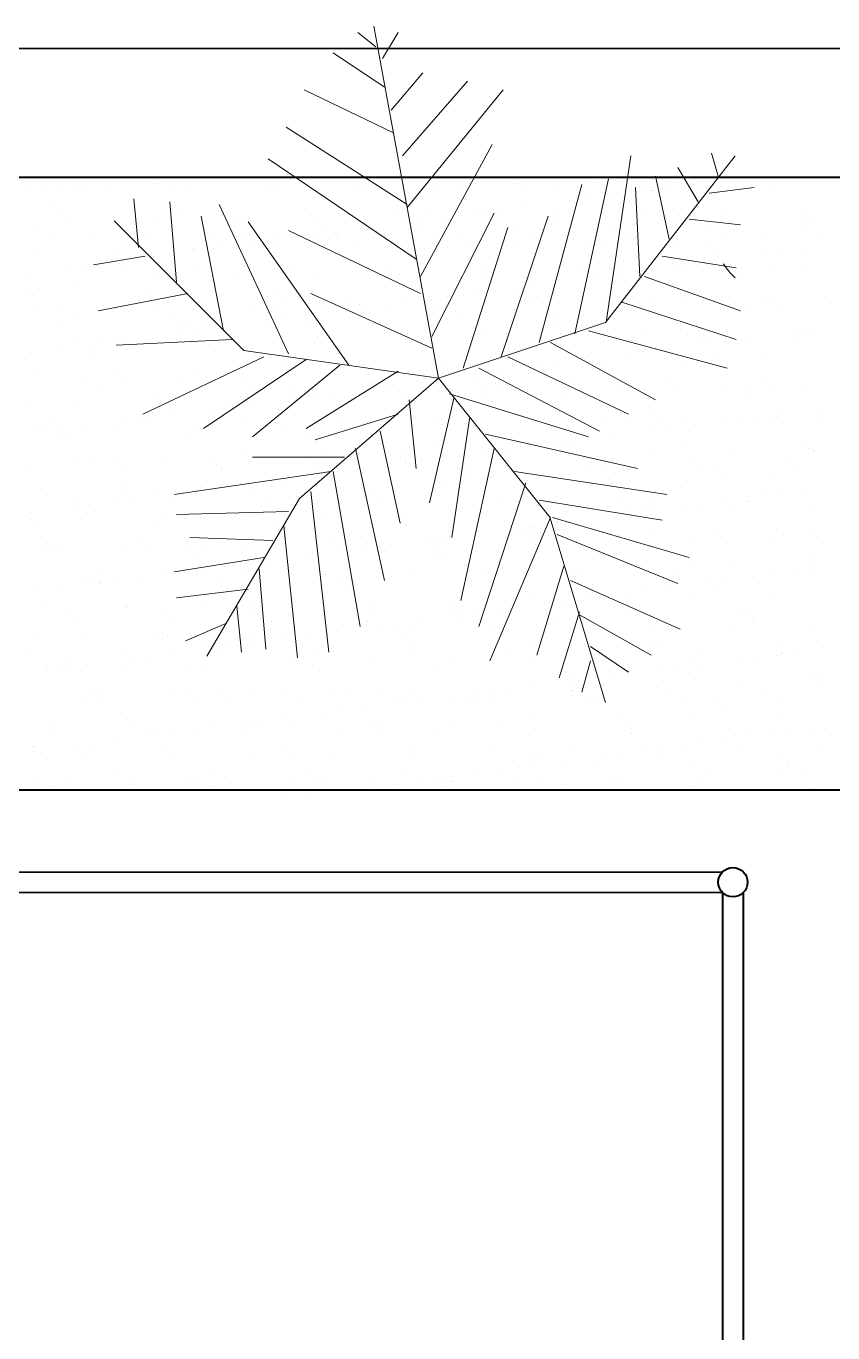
# Model space of a CAD drawing. Header units: inches. Extents: x 4350 to 28384, y -6772 to 993.
# Drawn here: x 25376.2 to 25454.5, y -3277.1 to -3150.2 of the extents above; entities that cross this region are included whole.
import ezdxf

# ---------------------------------------------------------------- set-up
doc = ezdxf.new("R2010")
doc.units = ezdxf.units.IN
doc.header["$MEASUREMENT"] = 0
doc.layers.add('ARREDAMENTO', color=2, linetype='Continuous', lineweight=18)
doc.layers.add('MURATURA_section_wall', color=7, linetype='Continuous', lineweight=40)

msp = doc.modelspace()

# ---------------------------------------------------------------- linework, layer by layer
at = {"layer": 'ARREDAMENTO'}
for p, q in [((25416.21, -3184.4), (25409.91, -3150.2)), ((25416.21, -3184.4), (25409.91, -3150.2)), ((25410.1, -3152.22), (25408.36, -3150.82)), ((25410.75, -3153.33), (25412.28, -3150.82)), ((25410.97, -3156.12), (25405.97, -3152.78)), ((25411.62, -3158.35), (25414.67, -3154.73)), ((25411.84, -3160.58), (25403.15, -3156.4)), ((25412.71, -3162.81), (25419.01, -3155.56)), ((25412.71, -3162.81), (25419.01, -3155.56)), ((25413.15, -3167.82), (25422.49, -3156.4)), ((25413.15, -3167.82), (25422.49, -3156.4)), ((25413.15, -3167.54), (25401.41, -3160.02)), ((25413.15, -3167.54), (25401.41, -3160.02)), ((25414.45, -3174.51), (25421.41, -3161.69)), ((25414.45, -3174.51), (25421.41, -3161.69)), ((25414.02, -3172.84), (25399.67, -3163.09)), ((25414.02, -3172.84), (25399.67, -3163.09)), ((25432.41, -3179), (25445.01, -3162.8)), ((25432.41, -3179), (25445.01, -3162.8)), ((25432.49, -3178.97), (25434.88, -3162.81)), ((25432.49, -3178.97), (25434.88, -3162.81)), ((25442.71, -3162.53), (25443.36, -3164.76)), ((25442.71, -3162.53), (25443.36, -3164.76)), ((25439.45, -3163.92), (25441.4, -3167.27)), ((25439.45, -3163.92), (25441.4, -3167.27)), ((25388.63, -3165.48), (25388.63, -3165.48)), ((25423.91, -3165.47), (25423.91, -3165.47)), ((25424.45, -3165.6), (25424.45, -3165.6)), ((25425.97, -3180.92), (25430.1, -3165.59)), ((25425.97, -3180.92), (25430.1, -3165.59)), ((25429.45, -3180.08), (25432.71, -3165.04)), ((25429.45, -3180.08), (25432.71, -3165.04)), ((25437.27, -3164.76), (25438.58, -3170.89)), ((25437.27, -3164.76), (25438.58, -3170.89)), ((25440.96, -3165.63), (25440.96, -3165.63)), ((25376.65, -3166.18), (25376.65, -3166.18)), ((25377.67, -3166.2), (25377.67, -3166.2)), ((25379.23, -3165.99), (25379.23, -3165.99)), ((25380.64, -3165.93), (25380.64, -3165.93)), ((25381.67, -3165.67), (25381.67, -3165.67)), ((25384.5, -3166.08), (25384.5, -3166.08)), ((25389.98, -3165.91), (25389.98, -3165.91)), ((25392.17, -3166.11), (25392.17, -3166.11)), ((25399.32, -3165.89), (25399.32, -3165.89)), ((25400.28, -3165.82), (25400.28, -3165.82)), ((25408.13, -3165.72), (25408.13, -3165.72)), ((25408.66, -3165.88), (25408.66, -3165.88)), ((25412.82, -3165.85), (25412.82, -3165.85)), ((25415.8, -3165.76), (25415.8, -3165.76)), ((25418.01, -3165.86), (25418.01, -3165.86)), ((25427.35, -3165.84), (25427.35, -3165.84)), ((25432.89, -3166.7), (25432.89, -3166.7)), ((25435.32, -3165.87), (25435.75, -3174.51)), ((25435.32, -3165.87), (25435.75, -3174.51)), ((25436.45, -3165.71), (25436.45, -3165.71)), ((25436.69, -3165.83), (25436.69, -3165.83)), ((25436.96, -3166.16), (25436.96, -3166.16)), ((25437, -3166.21), (25437, -3166.21)), ((25438.52, -3165.96), (25438.52, -3165.96)), ((25442.49, -3166.43), (25446.84, -3165.87)), ((25442.49, -3166.43), (25446.84, -3165.87)), ((25446.03, -3165.81), (25446.03, -3165.81)), ((25448.63, -3165.97), (25448.63, -3165.97)), ((25379.06, -3167.6), (25379.06, -3167.6)), ((25379.61, -3168.11), (25379.61, -3168.11)), ((25387.06, -3171.72), (25386.63, -3166.99)), ((25387.06, -3171.72), (25386.63, -3166.99)), ((25390.11, -3167.27), (25390.76, -3175.07)), ((25390.11, -3167.27), (25390.76, -3175.07)), ((25391.24, -3167.87), (25391.24, -3167.87)), ((25394.89, -3167.54), (25401.63, -3182.03)), ((25394.89, -3167.54), (25401.63, -3182.03)), ((25403.25, -3167.97), (25403.25, -3167.97)), ((25422.37, -3168.08), (25422.37, -3168.08)), ((25424.81, -3167.76), (25424.81, -3167.76)), ((25428.89, -3167.22), (25428.89, -3167.22)), ((25430.45, -3167.02), (25430.45, -3167.02)), ((25435.82, -3168.18), (25435.82, -3168.18)), ((25443.67, -3168.08), (25443.67, -3168.08)), ((25451.34, -3168.12), (25451.34, -3168.12)), ((25380.45, -3169.18), (25380.45, -3169.18)), ((25397.31, -3181.7), (25384.71, -3169.1)), ((25397.31, -3181.7), (25384.71, -3169.1)), ((25388.56, -3168.89), (25388.56, -3168.89)), ((25393.15, -3168.66), (25395.32, -3179.8)), ((25393.15, -3168.66), (25395.32, -3179.8)), ((25396.41, -3168.79), (25396.41, -3168.79)), ((25407.49, -3183.15), (25397.71, -3169.22)), ((25407.49, -3183.15), (25397.71, -3169.22)), ((25403.8, -3168.48), (25403.8, -3168.48)), ((25404.08, -3168.83), (25404.08, -3168.83)), ((25412.19, -3168.54), (25412.19, -3168.54)), ((25412.74, -3169.35), (25412.74, -3169.35)), ((25414.3, -3169.14), (25414.3, -3169.14)), ((25415.43, -3168.24), (25415.43, -3168.24)), ((25415.54, -3180.36), (25421.62, -3168.38)), ((25415.54, -3180.36), (25421.62, -3168.38)), ((25416.74, -3168.82), (25416.74, -3168.82)), ((25420.04, -3168.44), (25420.04, -3168.44)), ((25420.81, -3168.29), (25420.81, -3168.29)), ((25422.27, -3182.31), (25426.84, -3168.66)), ((25422.27, -3182.31), (25426.84, -3168.66)), ((25427.43, -3168.34), (25427.43, -3168.34)), ((25427.71, -3168.47), (25427.71, -3168.47)), ((25427.99, -3168.85), (25427.99, -3168.85)), ((25439.61, -3168.6), (25439.61, -3168.6)), ((25440.53, -3168.94), (25445.53, -3169.49)), ((25440.53, -3168.94), (25445.53, -3169.49)), ((25451.62, -3168.71), (25451.62, -3168.71)), ((25452.17, -3169.21), (25452.17, -3169.21)), ((25377.24, -3169.73), (25377.24, -3169.73)), ((25378.51, -3170.54), (25378.51, -3170.54)), ((25382.22, -3170.5), (25382.22, -3170.5)), ((25386.58, -3169.72), (25386.58, -3169.72)), ((25387.85, -3170.52), (25387.85, -3170.52)), ((25394.23, -3170.6), (25394.23, -3170.6)), ((25395.93, -3169.7), (25395.93, -3169.7)), ((25397.19, -3170.51), (25397.19, -3170.51)), ((25401.63, -3170.05), (25414.45, -3176.18)), ((25401.63, -3170.05), (25414.45, -3176.18)), ((25404.66, -3170.41), (25404.66, -3170.41)), ((25405.27, -3169.68), (25405.27, -3169.68)), ((25406.22, -3170.21), (25406.22, -3170.21)), ((25406.53, -3170.49), (25406.53, -3170.49)), ((25408.66, -3169.89), (25408.66, -3169.89)), ((25414.61, -3169.67), (25414.61, -3169.67)), ((25415.88, -3170.47), (25415.88, -3170.47)), ((25418.58, -3183.43), (25422.93, -3169.77)), ((25418.58, -3183.43), (25422.93, -3169.77)), ((25423.95, -3169.65), (25423.95, -3169.65)), ((25425.22, -3170.45), (25425.22, -3170.45)), ((25433.3, -3169.63), (25433.3, -3169.63)), ((25434.56, -3170.44), (25434.56, -3170.44)), ((25442.64, -3169.61), (25442.64, -3169.61)), ((25443.9, -3170.42), (25443.9, -3170.42)), ((25451.98, -3169.6), (25451.98, -3169.6)), ((25453.24, -3170.4), (25453.24, -3170.4)), ((25376.84, -3171.96), (25376.84, -3171.96)), ((25384.69, -3171.86), (25384.69, -3171.86)), ((25392.36, -3171.9), (25392.36, -3171.9)), ((25394.78, -3171.11), (25394.78, -3171.11)), ((25396.59, -3171.48), (25396.59, -3171.48)), ((25398.15, -3171.27), (25398.15, -3171.27)), ((25400.47, -3171.6), (25400.47, -3171.6)), ((25400.59, -3170.95), (25400.59, -3170.95)), ((25406.41, -3170.87), (25406.41, -3170.87)), ((25408.32, -3171.5), (25408.32, -3171.5)), ((25415.99, -3171.54), (25415.99, -3171.54)), ((25418.41, -3170.97), (25418.41, -3170.97)), ((25418.97, -3171.48), (25418.97, -3171.48)), ((25424.1, -3171.25), (25424.1, -3171.25)), ((25430.6, -3171.24), (25430.6, -3171.24)), ((25431.95, -3171.15), (25431.95, -3171.15)), ((25439.62, -3171.18), (25439.62, -3171.18)), ((25442.6, -3171.34), (25442.6, -3171.34)), ((25443.15, -3171.85), (25443.15, -3171.85)), ((25447.73, -3170.89), (25447.73, -3170.89)), ((25451.8, -3171.97), (25451.8, -3171.97)), ((25387.72, -3172.56), (25382.72, -3173.4)), ((25387.72, -3172.56), (25382.72, -3173.4)), ((25384.44, -3173.08), (25384.44, -3173.08)), ((25385.21, -3173.24), (25385.21, -3173.24)), ((25388.51, -3172.54), (25388.51, -3172.54)), ((25390.07, -3172.33), (25390.07, -3172.33)), ((25392.51, -3172.01), (25392.51, -3172.01)), ((25437.92, -3172.56), (25445.1, -3173.67)), ((25437.92, -3172.56), (25445.1, -3173.67)), ((25443.73, -3173.04), (25443.73, -3173.04)), ((25447.8, -3172.5), (25447.8, -3172.5)), ((25449.36, -3172.3), (25449.36, -3172.3)), ((25376.36, -3174.14), (25376.36, -3174.14)), ((25380.43, -3173.6), (25380.43, -3173.6)), ((25382, -3173.4), (25382, -3173.4)), ((25383.06, -3173.44), (25383.06, -3173.44)), ((25385.76, -3173.74), (25385.76, -3173.74)), ((25392.4, -3173.42), (25392.4, -3173.42)), ((25397.39, -3173.5), (25397.39, -3173.5)), ((25401.74, -3173.41), (25401.74, -3173.41)), ((25409.4, -3173.61), (25409.4, -3173.61)), ((25409.95, -3174.11), (25409.95, -3174.11)), ((25411.09, -3173.39), (25411.09, -3173.39)), ((25412.38, -3174.32), (25412.38, -3174.32)), ((25420.23, -3174.22), (25420.23, -3174.22)), ((25420.43, -3173.37), (25420.43, -3173.37)), ((25421.58, -3173.87), (25421.58, -3173.87)), ((25427.9, -3174.25), (25427.9, -3174.25)), ((25429.77, -3173.36), (25429.77, -3173.36)), ((25433.21, -3174.42), (25433.21, -3174.42)), ((25433.58, -3173.97), (25433.58, -3173.97)), ((25434.13, -3174.48), (25434.13, -3174.48)), ((25435.65, -3174.1), (25435.65, -3174.1)), ((25436.01, -3173.96), (25436.01, -3173.96)), ((25436.19, -3174.51), (25445.53, -3177.85)), ((25436.19, -3174.51), (25445.53, -3177.85)), ((25439.11, -3173.34), (25439.11, -3173.34)), ((25439.73, -3173.56), (25439.73, -3173.56)), ((25441.29, -3173.36), (25441.29, -3173.36)), ((25443.86, -3173.86), (25443.86, -3173.86)), ((25445.76, -3174.24), (25445.76, -3174.24)), ((25448.46, -3173.32), (25448.46, -3173.32)), ((25451.53, -3173.9), (25451.53, -3173.9)), ((25380.64, -3174.96), (25380.64, -3174.96)), ((25388.75, -3174.67), (25388.75, -3174.67)), ((25396.6, -3174.57), (25396.6, -3174.57)), ((25404.27, -3174.61), (25404.27, -3174.61)), ((25423.58, -3175.69), (25423.58, -3175.69)), ((25425.14, -3175.49), (25425.14, -3175.49)), ((25427.58, -3175.16), (25427.58, -3175.16)), ((25431.65, -3174.63), (25431.65, -3174.63)), ((25376.19, -3175.87), (25376.19, -3175.87)), ((25376.75, -3176.38), (25376.75, -3176.38)), ((25391.85, -3176.18), (25383.15, -3177.85)), ((25391.85, -3176.18), (25383.15, -3177.85)), ((25388.37, -3176.14), (25388.37, -3176.14)), ((25400.38, -3176.24), (25400.38, -3176.24)), ((25400.93, -3176.75), (25400.93, -3176.75)), ((25403.8, -3176.18), (25415.54, -3181.48)), ((25403.8, -3176.18), (25415.54, -3181.48)), ((25412.56, -3176.5), (25412.56, -3176.5)), ((25415.5, -3176.75), (25415.5, -3176.75)), ((25417.06, -3176.55), (25417.06, -3176.55)), ((25419.5, -3176.23), (25419.5, -3176.23)), ((25424.29, -3177.03), (25424.29, -3177.03)), ((25424.56, -3176.61), (25424.56, -3176.61)), ((25432.14, -3176.93), (25432.14, -3176.93)), ((25434.01, -3177.02), (25445.1, -3180.64)), ((25434.01, -3177.02), (25445.1, -3180.64)), ((25436.74, -3176.87), (25436.74, -3176.87)), ((25439.81, -3176.97), (25439.81, -3176.97)), ((25447.91, -3176.67), (25447.91, -3176.67)), ((25448.75, -3176.98), (25448.75, -3176.98)), ((25377.03, -3177.74), (25377.03, -3177.74)), ((25379.66, -3177.25), (25379.66, -3177.25)), ((25380.93, -3178.05), (25380.93, -3178.05)), ((25384.88, -3177.64), (25384.88, -3177.64)), ((25389.01, -3177.23), (25389.01, -3177.23)), ((25390.27, -3178.03), (25390.27, -3178.03)), ((25392.55, -3177.68), (25392.55, -3177.68)), ((25398.35, -3177.21), (25398.35, -3177.21)), ((25399.61, -3178.02), (25399.61, -3178.02)), ((25400.66, -3177.38), (25400.66, -3177.38)), ((25407.43, -3177.82), (25407.43, -3177.82)), ((25407.69, -3177.19), (25407.69, -3177.19)), ((25408.51, -3177.28), (25408.51, -3177.28)), ((25408.96, -3178), (25408.96, -3178)), ((25408.99, -3177.61), (25408.99, -3177.61)), ((25411.43, -3177.29), (25411.43, -3177.29)), ((25416.18, -3177.32), (25416.18, -3177.32)), ((25417.03, -3177.18), (25417.03, -3177.18)), ((25418.3, -3177.98), (25418.3, -3177.98)), ((25425.12, -3177.11), (25425.12, -3177.11)), ((25426.38, -3177.16), (25426.38, -3177.16)), ((25427.64, -3177.97), (25427.64, -3177.97)), ((25435.72, -3177.14), (25435.72, -3177.14)), ((25436.98, -3177.95), (25436.98, -3177.95)), ((25445.06, -3177.13), (25445.06, -3177.13)), ((25446.33, -3177.93), (25446.33, -3177.93)), ((25449.3, -3177.48), (25449.3, -3177.48)), ((25454.4, -3177.11), (25454.4, -3177.11)), ((25379.36, -3178.77), (25379.36, -3178.77)), ((25391.36, -3178.87), (25391.36, -3178.87)), ((25391.91, -3179.38), (25391.91, -3179.38)), ((25395.28, -3179.42), (25395.28, -3179.42)), ((25399.35, -3178.88), (25399.35, -3178.88)), ((25400.91, -3178.67), (25400.91, -3178.67)), ((25403.35, -3178.35), (25403.35, -3178.35)), ((25403.54, -3179.14), (25403.54, -3179.14)), ((25415.55, -3179.24), (25415.55, -3179.24)), ((25416.21, -3184.4), (25432.41, -3179)), ((25416.21, -3184.4), (25432.41, -3179)), ((25427.73, -3179.51), (25427.73, -3179.51)), ((25439.73, -3179.61), (25439.73, -3179.61)), ((25380.83, -3180.74), (25380.83, -3180.74)), ((25384.76, -3180.8), (25384.76, -3180.8)), ((25396.19, -3180.64), (25384.89, -3181.2)), ((25396.19, -3180.64), (25384.89, -3181.2)), ((25387.2, -3180.48), (25387.2, -3180.48)), ((25388.93, -3180.45), (25388.93, -3180.45)), ((25391.28, -3179.94), (25391.28, -3179.94)), ((25392.84, -3179.74), (25392.84, -3179.74)), ((25396.79, -3180.35), (25396.79, -3180.35)), ((25404.46, -3180.39), (25404.46, -3180.39)), ((25412.56, -3180.1), (25412.56, -3180.1)), ((25416.1, -3179.75), (25416.1, -3179.75)), ((25420.42, -3180), (25420.42, -3180)), ((25422.85, -3180.88), (25422.85, -3180.88)), ((25428.09, -3180.03), (25428.09, -3180.03)), ((25430.75, -3179.8), (25444.23, -3183.43)), ((25430.75, -3179.8), (25444.23, -3183.43)), ((25432.19, -3180.87), (25432.19, -3180.87)), ((25436.19, -3179.74), (25436.19, -3179.74)), ((25440.28, -3180.12), (25440.28, -3180.12)), ((25441.54, -3180.85), (25441.54, -3180.85)), ((25444.05, -3179.64), (25444.05, -3179.64)), ((25444.06, -3180.76), (25444.06, -3180.76)), ((25446.49, -3180.44), (25446.49, -3180.44)), ((25450.57, -3179.9), (25450.57, -3179.9)), ((25450.88, -3180.83), (25450.88, -3180.83)), ((25451.72, -3179.68), (25451.72, -3179.68)), ((25451.91, -3179.87), (25451.91, -3179.87)), ((25452.13, -3179.7), (25452.13, -3179.7)), ((25376.69, -3181.86), (25376.69, -3181.86)), ((25379.13, -3181.54), (25379.13, -3181.54)), ((25382.34, -3181.5), (25382.34, -3181.5)), ((25382.89, -3182.01), (25382.89, -3182.01)), ((25383.2, -3181.01), (25383.2, -3181.01)), ((25385.48, -3180.95), (25385.48, -3180.95)), ((25394.52, -3181.77), (25394.52, -3181.77)), ((25394.83, -3180.94), (25394.83, -3180.94)), ((25416.21, -3184.4), (25397.31, -3181.7)), ((25416.21, -3184.4), (25397.31, -3181.7)), ((25404.17, -3180.92), (25404.17, -3180.92)), ((25406.53, -3181.87), (25406.53, -3181.87)), ((25413.51, -3180.9), (25413.51, -3180.9)), ((25418.71, -3182.14), (25418.71, -3182.14)), ((25427.06, -3180.92), (25437.27, -3186.49)), ((25427.06, -3180.92), (25437.27, -3186.49)), ((25434.42, -3182.03), (25434.42, -3182.03)), ((25435.98, -3181.83), (25435.98, -3181.83)), ((25438.42, -3181.5), (25438.42, -3181.5)), ((25442.49, -3180.97), (25442.49, -3180.97)), ((25385.07, -3183.42), (25385.07, -3183.42)), ((25399.23, -3182.31), (25387.5, -3187.88)), ((25399.23, -3182.31), (25387.5, -3187.88)), ((25403.36, -3182.59), (25393.37, -3189.28)), ((25403.36, -3182.59), (25393.37, -3189.28)), ((25406.63, -3183.15), (25398.15, -3190.11)), ((25406.63, -3183.15), (25398.15, -3190.11)), ((25400.84, -3183.16), (25400.84, -3183.16)), ((25407.08, -3182.38), (25407.08, -3182.38)), ((25408.7, -3183.06), (25408.7, -3183.06)), ((25416.37, -3183.1), (25416.37, -3183.1)), ((25420.1, -3183.43), (25431.84, -3189.56)), ((25420.1, -3183.43), (25431.84, -3189.56)), ((25422.93, -3182.31), (25434.66, -3187.88)), ((25422.93, -3182.31), (25434.66, -3187.88)), ((25424.47, -3182.81), (25424.47, -3182.81)), ((25426.34, -3183.09), (25426.34, -3183.09)), ((25427.9, -3182.89), (25427.9, -3182.89)), ((25430.34, -3182.57), (25430.34, -3182.57)), ((25430.71, -3182.24), (25430.71, -3182.24)), ((25431.27, -3182.75), (25431.27, -3182.75)), ((25432.33, -3182.71), (25432.33, -3182.71)), ((25440, -3182.75), (25440, -3182.75)), ((25442.89, -3182.51), (25442.89, -3182.51)), ((25448.1, -3182.45), (25448.1, -3182.45)), ((25377.21, -3183.52), (25377.21, -3183.52)), ((25385.5, -3184.4), (25385.5, -3184.4)), ((25392.74, -3183.46), (25392.74, -3183.46)), ((25397.51, -3184.51), (25397.51, -3184.51)), ((25416.21, -3184.4), (25402.71, -3196.1)), ((25416.21, -3184.4), (25402.71, -3196.1)), ((25412.28, -3183.71), (25403.36, -3189.28)), ((25412.28, -3183.71), (25403.36, -3189.28)), ((25414.19, -3184.69), (25414.19, -3184.69)), ((25416.21, -3184.4), (25427.01, -3197.9)), ((25416.21, -3184.4), (25427.01, -3197.9)), ((25418.27, -3184.16), (25418.27, -3184.16)), ((25419.46, -3184.69), (25419.46, -3184.69)), ((25419.83, -3183.95), (25419.83, -3183.95)), ((25422.27, -3183.63), (25422.27, -3183.63)), ((25428.8, -3184.67), (25428.8, -3184.67)), ((25438.14, -3184.66), (25438.14, -3184.66)), ((25447.48, -3184.64), (25447.48, -3184.64)), ((25382.09, -3184.76), (25382.09, -3184.76)), ((25383.35, -3185.56), (25383.35, -3185.56)), ((25391.43, -3184.74), (25391.43, -3184.74)), ((25392.69, -3185.55), (25392.69, -3185.55)), ((25398.06, -3185.01), (25398.06, -3185.01)), ((25400.77, -3184.72), (25400.77, -3184.72)), ((25402.04, -3185.53), (25402.04, -3185.53)), ((25406.12, -3185.76), (25406.12, -3185.76)), ((25409.69, -3184.77), (25409.69, -3184.77)), ((25410.11, -3184.71), (25410.11, -3184.71)), ((25410.19, -3185.22), (25410.19, -3185.22)), ((25411.38, -3185.51), (25411.38, -3185.51)), ((25411.75, -3185.01), (25411.75, -3185.01)), ((25412.75, -3185.88), (25412.75, -3185.88)), ((25417.28, -3185.93), (25430.75, -3190.11)), ((25417.28, -3185.93), (25430.75, -3190.11)), ((25420.61, -3185.78), (25420.61, -3185.78)), ((25420.72, -3185.5), (25420.72, -3185.5)), ((25421.69, -3184.87), (25421.69, -3184.87)), ((25422.25, -3185.38), (25422.25, -3185.38)), ((25428.28, -3185.81), (25428.28, -3185.81)), ((25430.06, -3185.48), (25430.06, -3185.48)), ((25433.88, -3185.14), (25433.88, -3185.14)), ((25436.38, -3185.52), (25436.38, -3185.52)), ((25439.41, -3185.46), (25439.41, -3185.46)), ((25444.24, -3185.42), (25444.24, -3185.42)), ((25445.88, -3185.24), (25445.88, -3185.24)), ((25446.43, -3185.75), (25446.43, -3185.75)), ((25448.75, -3185.44), (25448.75, -3185.44)), ((25451.91, -3185.46), (25451.91, -3185.46)), ((25376.49, -3187.04), (25376.49, -3187.04)), ((25381.02, -3186.52), (25381.02, -3186.52)), ((25388.49, -3187.14), (25388.49, -3187.14)), ((25389.12, -3186.23), (25389.12, -3186.23)), ((25395.6, -3187.14), (25395.6, -3187.14)), ((25396.98, -3186.13), (25396.98, -3186.13)), ((25398.04, -3186.82), (25398.04, -3186.82)), ((25402.12, -3186.28), (25402.12, -3186.28)), ((25403.68, -3186.08), (25403.68, -3186.08)), ((25404.65, -3186.17), (25404.65, -3186.17)), ((25413.36, -3186.49), (25414.02, -3193.18)), ((25413.36, -3186.49), (25414.02, -3193.18)), ((25417.71, -3186.21), (25415.32, -3196.52)), ((25417.71, -3186.21), (25415.32, -3196.52)), ((25378.56, -3188.48), (25378.56, -3188.48)), ((25385.97, -3188.41), (25385.97, -3188.41)), ((25387.53, -3188.2), (25387.53, -3188.2)), ((25387.91, -3188.47), (25387.91, -3188.47)), ((25389.04, -3187.65), (25389.04, -3187.65)), ((25389.97, -3187.88), (25389.97, -3187.88)), ((25394.04, -3187.35), (25394.04, -3187.35)), ((25397.25, -3188.45), (25397.25, -3188.45)), ((25400.67, -3187.4), (25400.67, -3187.4)), ((25412.28, -3187.88), (25404.23, -3190.39)), ((25412.28, -3187.88), (25404.23, -3190.39)), ((25406.59, -3188.43), (25406.59, -3188.43)), ((25412.68, -3187.51), (25412.68, -3187.51)), ((25413.23, -3188.01), (25413.23, -3188.01)), ((25415.93, -3188.41), (25415.93, -3188.41)), ((25419.23, -3188.16), (25417.49, -3199.87)), ((25419.23, -3188.16), (25417.49, -3199.87)), ((25424.86, -3187.77), (25424.86, -3187.77)), ((25425.28, -3188.4), (25425.28, -3188.4)), ((25432.52, -3188.49), (25432.52, -3188.49)), ((25434.62, -3188.38), (25434.62, -3188.38)), ((25436.86, -3187.88), (25436.86, -3187.88)), ((25437.41, -3188.38), (25437.41, -3188.38)), ((25443.96, -3188.36), (25443.96, -3188.36)), ((25445.26, -3188.37), (25445.26, -3188.37)), ((25446.82, -3188.17), (25446.82, -3188.17)), ((25448.29, -3188.23), (25448.29, -3188.23)), ((25449.04, -3188.14), (25449.04, -3188.14)), ((25449.26, -3187.84), (25449.26, -3187.84)), ((25453.3, -3188.35), (25453.3, -3188.35)), ((25453.34, -3187.31), (25453.34, -3187.31)), ((25377.4, -3189.3), (25377.4, -3189.3)), ((25377.89, -3189.47), (25377.89, -3189.47)), ((25379.45, -3189.27), (25379.45, -3189.27)), ((25379.47, -3189.77), (25379.47, -3189.77)), ((25381.89, -3188.95), (25381.89, -3188.95)), ((25385.26, -3189.2), (25385.26, -3189.2)), ((25392.93, -3189.24), (25392.93, -3189.24)), ((25401.03, -3188.94), (25401.03, -3188.94)), ((25408.89, -3188.84), (25408.89, -3188.84)), ((25410.54, -3189.56), (25412.49, -3198.47)), ((25410.54, -3189.56), (25412.49, -3198.47)), ((25416.56, -3188.88), (25416.56, -3188.88)), ((25424.66, -3188.59), (25424.66, -3188.59)), ((25437.18, -3189.43), (25437.18, -3189.43)), ((25438.75, -3189.23), (25438.75, -3189.23)), ((25440.19, -3188.53), (25440.19, -3188.53)), ((25441.19, -3188.91), (25441.19, -3188.91)), ((25380.02, -3190.28), (25380.02, -3190.28)), ((25391.65, -3190.04), (25391.65, -3190.04)), ((25403.66, -3190.14), (25403.66, -3190.14)), ((25404.21, -3190.65), (25404.21, -3190.65)), ((25415.84, -3190.41), (25415.84, -3190.41)), ((25420.75, -3189.84), (25435.53, -3193.18)), ((25420.75, -3189.84), (25435.53, -3193.18)), ((25425.03, -3191.03), (25425.03, -3191.03)), ((25427.84, -3190.51), (25427.84, -3190.51)), ((25428.4, -3191.02), (25428.4, -3191.02)), ((25429.11, -3190.5), (25429.11, -3190.5)), ((25430.67, -3190.29), (25430.67, -3190.29)), ((25433.11, -3189.97), (25433.11, -3189.97)), ((25440.02, -3190.77), (25440.02, -3190.77)), ((25452.03, -3190.88), (25452.03, -3190.88)), ((25381.21, -3192.3), (25381.21, -3192.3)), ((25384.51, -3192.27), (25384.51, -3192.27)), ((25389.31, -3192.01), (25389.31, -3192.01)), ((25393.85, -3192.25), (25393.85, -3192.25)), ((25397.17, -3191.91), (25397.17, -3191.91)), ((25407.06, -3192.07), (25398.15, -3192.07)), ((25407.06, -3192.07), (25398.15, -3192.07)), ((25403.19, -3192.24), (25403.19, -3192.24)), ((25404.84, -3191.95), (25404.84, -3191.95)), ((25408.15, -3191.23), (25410.97, -3204.05)), ((25408.15, -3191.23), (25410.97, -3204.05)), ((25412.54, -3192.22), (25412.54, -3192.22)), ((25412.94, -3191.66), (25412.94, -3191.66)), ((25416.96, -3192.1), (25416.96, -3192.1)), ((25421.62, -3191.23), (25418.36, -3206)), ((25421.62, -3191.23), (25418.36, -3206)), ((25420.8, -3191.56), (25420.8, -3191.56)), ((25421.03, -3191.56), (25421.03, -3191.56)), ((25421.88, -3192.2), (25421.88, -3192.2)), ((25422.6, -3191.35), (25422.6, -3191.35)), ((25428.47, -3191.59), (25428.47, -3191.59)), ((25431.22, -3192.19), (25431.22, -3192.19)), ((25436.57, -3191.3), (25436.57, -3191.3)), ((25440.56, -3192.17), (25440.56, -3192.17)), ((25444.43, -3191.2), (25444.43, -3191.2)), ((25449.91, -3192.15), (25449.91, -3192.15)), ((25452.1, -3191.24), (25452.1, -3191.24)), ((25452.58, -3191.38), (25452.58, -3191.38)), ((25376.43, -3193.09), (25376.43, -3193.09)), ((25382.63, -3192.67), (25382.63, -3192.67)), ((25385.77, -3193.08), (25385.77, -3193.08)), ((25405.76, -3193.46), (25390.54, -3195.69)), ((25405.76, -3193.46), (25390.54, -3195.69)), ((25394.64, -3192.77), (25394.64, -3192.77)), ((25395.12, -3193.06), (25395.12, -3193.06)), ((25395.19, -3193.28), (25395.19, -3193.28)), ((25404.46, -3193.04), (25404.46, -3193.04)), ((25405.97, -3193.46), (25408.58, -3208.51)), ((25405.97, -3193.46), (25408.58, -3208.51)), ((25406.44, -3193.48), (25406.44, -3193.48)), ((25406.82, -3193.04), (25406.82, -3193.04)), ((25408.88, -3193.16), (25408.88, -3193.16)), ((25412.96, -3192.62), (25412.96, -3192.62)), ((25413.8, -3193.03), (25413.8, -3193.03)), ((25414.52, -3192.42), (25414.52, -3192.42)), ((25418.82, -3193.14), (25418.82, -3193.14)), ((25423.14, -3193.01), (25423.14, -3193.01)), ((25423.58, -3193.46), (25438.36, -3195.69)), ((25423.58, -3193.46), (25438.36, -3195.69)), ((25431.01, -3193.41), (25431.01, -3193.41)), ((25432.49, -3192.99), (25432.49, -3192.99)), ((25441.83, -3192.97), (25441.83, -3192.97)), ((25443.01, -3193.51), (25443.01, -3193.51)), ((25451.17, -3192.96), (25451.17, -3192.96)), ((25396.81, -3194.75), (25396.81, -3194.75)), ((25398.37, -3194.54), (25398.37, -3194.54)), ((25400.81, -3194.22), (25400.81, -3194.22)), ((25401.22, -3194.73), (25401.22, -3194.73)), ((25404.88, -3193.69), (25404.88, -3193.69)), ((25409.08, -3194.63), (25409.08, -3194.63)), ((25416.75, -3194.66), (25416.75, -3194.66)), ((25419.38, -3193.65), (25419.38, -3193.65)), ((25424.67, -3194.57), (25420.1, -3208.51)), ((25424.67, -3194.57), (25420.1, -3208.51)), ((25424.85, -3194.37), (25424.85, -3194.37)), ((25432.7, -3194.27), (25432.7, -3194.27)), ((25440.38, -3194.31), (25440.38, -3194.31)), ((25443.56, -3194.02), (25443.56, -3194.02)), ((25448.48, -3194.01), (25448.48, -3194.01)), ((25377.59, -3195.08), (25377.59, -3195.08)), ((25380.99, -3195.99), (25380.99, -3195.99)), ((25385.45, -3194.98), (25385.45, -3194.98)), ((25385.62, -3195.41), (25385.62, -3195.41)), ((25386.17, -3195.91), (25386.17, -3195.91)), ((25388.73, -3195.81), (25388.73, -3195.81)), ((25390.29, -3195.61), (25390.29, -3195.61)), ((25390.33, -3195.98), (25390.33, -3195.98)), ((25392.73, -3195.29), (25392.73, -3195.29)), ((25393.12, -3195.02), (25393.12, -3195.02)), ((25402.71, -3196.1), (25393.71, -3211.4)), ((25402.71, -3196.1), (25393.71, -3211.4)), ((25397.8, -3195.67), (25397.8, -3195.67)), ((25399.67, -3195.96), (25399.67, -3195.96)), ((25403.8, -3195.41), (25405.54, -3211.01)), ((25403.8, -3195.41), (25405.54, -3211.01)), ((25409.01, -3195.94), (25409.01, -3195.94)), ((25409.81, -3195.78), (25409.81, -3195.78)), ((25418.36, -3195.93), (25418.36, -3195.93)), ((25421.99, -3196.04), (25421.99, -3196.04)), ((25427.7, -3195.91), (25427.7, -3195.91)), ((25437.04, -3195.89), (25437.04, -3195.89)), ((25446.38, -3195.88), (25446.38, -3195.88)), ((25448.03, -3195.77), (25448.03, -3195.77)), ((25449.59, -3195.57), (25449.59, -3195.57)), ((25452.03, -3195.25), (25452.03, -3195.25)), ((25380.66, -3196.88), (25380.66, -3196.88)), ((25382.22, -3196.67), (25382.22, -3196.67)), ((25384.66, -3196.35), (25384.66, -3196.35)), ((25401.63, -3197.36), (25390.76, -3197.64)), ((25401.63, -3197.36), (25390.76, -3197.64)), ((25410.36, -3196.28), (25410.36, -3196.28)), ((25420.98, -3197.34), (25420.98, -3197.34)), ((25425.97, -3196.24), (25437.92, -3198.2)), ((25425.97, -3196.24), (25437.92, -3198.2)), ((25428.66, -3197.37), (25428.66, -3197.37)), ((25433.99, -3196.14), (25433.99, -3196.14)), ((25434.54, -3196.65), (25434.54, -3196.65)), ((25435.88, -3197.37), (25435.88, -3197.37)), ((25436.76, -3197.08), (25436.76, -3197.08)), ((25439.95, -3196.84), (25439.95, -3196.84)), ((25441.51, -3196.63), (25441.51, -3196.63)), ((25443.95, -3196.31), (25443.95, -3196.31)), ((25444.61, -3196.98), (25444.61, -3196.98)), ((25446.17, -3196.41), (25446.17, -3196.41)), ((25452.29, -3197.02), (25452.29, -3197.02)), ((25376.58, -3197.41), (25376.58, -3197.41)), ((25376.6, -3198.04), (25376.6, -3198.04)), ((25377.16, -3198.55), (25377.16, -3198.55)), ((25381.4, -3198.09), (25381.4, -3198.09)), ((25388.78, -3198.31), (25388.78, -3198.31)), ((25389.5, -3197.79), (25389.5, -3197.79)), ((25397.35, -3197.69), (25397.35, -3197.69)), ((25400.79, -3198.41), (25400.79, -3198.41)), ((25405.03, -3197.73), (25405.03, -3197.73)), ((25413.13, -3197.44), (25413.13, -3197.44)), ((25427.06, -3197.92), (25421.19, -3211.85)), ((25427.06, -3197.92), (25421.19, -3211.85)), ((25427.01, -3197.9), (25432.41, -3215.9)), ((25427.01, -3197.9), (25432.41, -3215.9)), ((25427.27, -3197.92), (25440.53, -3201.82)), ((25427.27, -3197.92), (25440.53, -3201.82)), ((25427.8, -3198.44), (25427.8, -3198.44)), ((25431.88, -3197.9), (25431.88, -3197.9)), ((25433.44, -3197.7), (25433.44, -3197.7)), ((25377.59, -3199.8), (25377.59, -3199.8)), ((25386.93, -3199.78), (25386.93, -3199.78)), ((25400.1, -3200.15), (25392.06, -3199.87)), ((25400.1, -3200.15), (25392.06, -3199.87)), ((25396.27, -3199.77), (25396.27, -3199.77)), ((25401.19, -3198.75), (25402.5, -3211.57)), ((25401.19, -3198.75), (25402.5, -3211.57)), ((25401.34, -3198.91), (25401.34, -3198.91)), ((25405.62, -3199.75), (25405.62, -3199.75)), ((25412.97, -3198.67), (25412.97, -3198.67)), ((25414.96, -3199.73), (25414.96, -3199.73)), ((25417.29, -3199.82), (25417.29, -3199.82)), ((25419.73, -3199.5), (25419.73, -3199.5)), ((25423.8, -3198.96), (25423.8, -3198.96)), ((25424.3, -3199.71), (25424.3, -3199.71)), ((25424.97, -3198.78), (25424.97, -3198.78)), ((25425.36, -3198.76), (25425.36, -3198.76)), ((25425.53, -3199.28), (25425.53, -3199.28)), ((25427.71, -3199.59), (25439.45, -3204.33)), ((25427.71, -3199.59), (25439.45, -3204.33)), ((25433.64, -3199.7), (25433.64, -3199.7)), ((25437.15, -3199.04), (25437.15, -3199.04)), ((25442.99, -3199.68), (25442.99, -3199.68)), ((25448.67, -3199.8), (25448.67, -3199.8)), ((25449.16, -3199.14), (25449.16, -3199.14)), ((25449.71, -3199.65), (25449.71, -3199.65)), ((25452.33, -3199.66), (25452.33, -3199.66)), ((25377.78, -3200.86), (25377.78, -3200.86)), ((25378.85, -3200.61), (25378.85, -3200.61)), ((25379.77, -3200.94), (25379.77, -3200.94)), ((25385.63, -3200.76), (25385.63, -3200.76)), ((25388.2, -3200.59), (25388.2, -3200.59)), ((25391.77, -3201.04), (25391.77, -3201.04)), ((25393.31, -3200.8), (25393.31, -3200.8)), ((25397.54, -3200.57), (25397.54, -3200.57)), ((25401.41, -3200.51), (25401.41, -3200.51)), ((25406.88, -3200.55), (25406.88, -3200.55)), ((25407.65, -3201.09), (25407.65, -3201.09)), ((25409.21, -3200.88), (25409.21, -3200.88)), ((25409.26, -3200.41), (25409.26, -3200.41)), ((25411.65, -3200.56), (25411.65, -3200.56)), ((25415.72, -3200.03), (25415.72, -3200.03)), ((25416.22, -3200.54), (25416.22, -3200.54)), ((25416.94, -3200.44), (25416.94, -3200.44)), ((25425.04, -3200.15), (25425.04, -3200.15)), ((25425.57, -3200.52), (25425.57, -3200.52)), ((25432.89, -3200.05), (25432.89, -3200.05)), ((25434.91, -3200.5), (25434.91, -3200.5)), ((25440.57, -3200.09), (25440.57, -3200.09)), ((25444.25, -3200.49), (25444.25, -3200.49)), ((25453.59, -3200.47), (25453.59, -3200.47)), ((25399.23, -3201.82), (25390.54, -3203.21)), ((25399.23, -3201.82), (25390.54, -3203.21)), ((25392.32, -3201.55), (25392.32, -3201.55)), ((25399.57, -3202.15), (25399.57, -3202.15)), ((25401.14, -3201.95), (25401.14, -3201.95)), ((25403.57, -3201.63), (25403.57, -3201.63)), ((25403.95, -3201.31), (25403.95, -3201.31)), ((25415.96, -3201.41), (25415.96, -3201.41)), ((25416.51, -3201.92), (25416.51, -3201.92)), ((25428.14, -3201.67), (25428.14, -3201.67)), ((25440.14, -3201.78), (25440.14, -3201.78)), ((25440.69, -3202.28), (25440.69, -3202.28)), ((25452.32, -3202.04), (25452.32, -3202.04)), ((25382.75, -3203.67), (25382.75, -3203.67)), ((25383.41, -3203.51), (25383.41, -3203.51)), ((25389.69, -3203.57), (25389.69, -3203.57)), ((25391.5, -3203.22), (25391.5, -3203.22)), ((25392.75, -3203.49), (25392.75, -3203.49)), ((25393.06, -3203.01), (25393.06, -3203.01)), ((25395.5, -3202.69), (25395.5, -3202.69)), ((25397.54, -3203.47), (25397.54, -3203.47)), ((25398.8, -3202.93), (25399.45, -3210.73)), ((25398.8, -3202.93), (25399.45, -3210.73)), ((25402.09, -3203.47), (25402.09, -3203.47)), ((25405.22, -3203.51), (25405.22, -3203.51)), ((25411.44, -3203.46), (25411.44, -3203.46)), ((25413.32, -3203.22), (25413.32, -3203.22)), ((25420.78, -3203.44), (25420.78, -3203.44)), ((25421.17, -3203.12), (25421.17, -3203.12)), ((25428.36, -3202.65), (25425.75, -3211.29)), ((25428.36, -3202.65), (25425.75, -3211.29)), ((25428.85, -3203.16), (25428.85, -3203.16)), ((25430.12, -3203.42), (25430.12, -3203.42)), ((25436.95, -3202.86), (25436.95, -3202.86)), ((25439.46, -3203.4), (25439.46, -3203.4)), ((25444.8, -3202.76), (25444.8, -3202.76)), ((25446.72, -3203.71), (25446.72, -3203.71)), ((25448.81, -3203.39), (25448.81, -3203.39)), ((25450.79, -3203.18), (25450.79, -3203.18)), ((25452.35, -3202.97), (25452.35, -3202.97)), ((25452.48, -3202.8), (25452.48, -3202.8)), ((25379.35, -3204.82), (25379.35, -3204.82)), ((25381.59, -3203.87), (25381.59, -3203.87)), ((25383.3, -3204.18), (25383.3, -3204.18)), ((25383.42, -3204.28), (25383.42, -3204.28)), ((25384.98, -3204.07), (25384.98, -3204.07)), ((25387.42, -3203.75), (25387.42, -3203.75)), ((25397.71, -3204.88), (25390.76, -3205.72)), ((25397.71, -3204.88), (25390.76, -3205.72)), ((25394.93, -3203.94), (25394.93, -3203.94)), ((25406.94, -3204.04), (25406.94, -3204.04)), ((25407.49, -3204.55), (25407.49, -3204.55)), ((25419.12, -3204.31), (25419.12, -3204.31)), ((25429.01, -3204.05), (25439.66, -3208.78)), ((25429.01, -3204.05), (25439.66, -3208.78)), ((25431.12, -3204.41), (25431.12, -3204.41)), ((25431.68, -3204.92), (25431.68, -3204.92)), ((25438.64, -3204.78), (25438.64, -3204.78)), ((25442.72, -3204.24), (25442.72, -3204.24)), ((25443.3, -3204.68), (25443.3, -3204.68)), ((25444.28, -3204.04), (25444.28, -3204.04)), ((25376.91, -3205.14), (25376.91, -3205.14)), ((25409.45, -3206.19), (25409.45, -3206.19)), ((25417.13, -3206.22), (25417.13, -3206.22)), ((25425.23, -3205.93), (25425.23, -3205.93)), ((25428.13, -3206.16), (25428.13, -3206.16)), ((25430.57, -3205.84), (25430.57, -3205.84)), ((25433.08, -3205.83), (25433.08, -3205.83)), ((25434.64, -3205.3), (25434.64, -3205.3)), ((25436.2, -3205.1), (25436.2, -3205.1)), ((25440.76, -3205.87), (25440.76, -3205.87)), ((25448.86, -3205.58), (25448.86, -3205.58)), ((25377.97, -3206.64), (25377.97, -3206.64)), ((25380.01, -3207.31), (25380.01, -3207.31)), ((25385.82, -3206.54), (25385.82, -3206.54)), ((25385.91, -3206.57), (25385.91, -3206.57)), ((25389.35, -3207.29), (25389.35, -3207.29)), ((25393.5, -3206.58), (25393.5, -3206.58)), ((25396.63, -3206.55), (25397.06, -3211.01)), ((25396.63, -3206.55), (25397.06, -3211.01)), ((25397.92, -3206.68), (25397.92, -3206.68)), ((25398.47, -3207.18), (25398.47, -3207.18)), ((25398.7, -3207.28), (25398.7, -3207.28)), ((25401.6, -3206.29), (25401.6, -3206.29)), ((25408.04, -3207.26), (25408.04, -3207.26)), ((25410.1, -3206.94), (25410.1, -3206.94)), ((25417.38, -3207.24), (25417.38, -3207.24)), ((25418.49, -3207.43), (25418.49, -3207.43)), ((25420.05, -3207.22), (25420.05, -3207.22)), ((25422.1, -3207.04), (25422.1, -3207.04)), ((25422.49, -3206.9), (25422.49, -3206.9)), ((25426.57, -3206.37), (25426.57, -3206.37)), ((25426.72, -3207.23), (25426.72, -3207.23)), ((25429.88, -3207.11), (25427.93, -3213.52)), ((25429.88, -3207.11), (25427.93, -3213.52)), ((25429.88, -3207.39), (25436.84, -3211.29)), ((25429.88, -3207.39), (25436.84, -3211.29)), ((25434.29, -3207.31), (25434.29, -3207.31)), ((25436.07, -3207.21), (25436.07, -3207.21)), ((25445.41, -3207.19), (25445.41, -3207.19)), ((25446.29, -3207.41), (25446.29, -3207.41)), ((25381.28, -3208.12), (25381.28, -3208.12)), ((25390.62, -3208.1), (25390.62, -3208.1)), ((25395.54, -3208.23), (25391.63, -3209.9)), ((25395.54, -3208.23), (25391.63, -3209.9)), ((25399.96, -3208.08), (25399.96, -3208.08)), ((25409.3, -3208.07), (25409.3, -3208.07)), ((25410.42, -3208.49), (25410.42, -3208.49)), ((25411.98, -3208.29), (25411.98, -3208.29)), ((25414.42, -3207.97), (25414.42, -3207.97)), ((25418.65, -3208.05), (25418.65, -3208.05)), ((25422.66, -3207.55), (25422.66, -3207.55)), ((25427.99, -3208.03), (25427.99, -3208.03)), ((25437.14, -3208.64), (25437.14, -3208.64)), ((25437.33, -3208.02), (25437.33, -3208.02)), ((25444.99, -3208.54), (25444.99, -3208.54)), ((25446.67, -3208), (25446.67, -3208)), ((25446.84, -3207.92), (25446.84, -3207.92)), ((25452.67, -3208.58), (25452.67, -3208.58)), ((25376.9, -3209.21), (25376.9, -3209.21)), ((25381.78, -3209.65), (25381.78, -3209.65)), ((25388.9, -3209.31), (25388.9, -3209.31)), ((25389.45, -3209.82), (25389.45, -3209.82)), ((25389.88, -3209.35), (25389.88, -3209.35)), ((25397.73, -3209.25), (25397.73, -3209.25)), ((25401.08, -3209.57), (25401.08, -3209.57)), ((25402.34, -3209.56), (25402.34, -3209.56)), ((25403.9, -3209.35), (25403.9, -3209.35)), ((25405.41, -3209.29), (25405.41, -3209.29)), ((25406.34, -3209.03), (25406.34, -3209.03)), ((25413.09, -3209.68), (25413.09, -3209.68)), ((25413.51, -3209), (25413.51, -3209)), ((25421.36, -3208.9), (25421.36, -3208.9)), ((25425.27, -3209.94), (25425.27, -3209.94)), ((25429.04, -3208.94), (25429.04, -3208.94)), ((25437.27, -3210.05), (25437.27, -3210.05)), ((25376.49, -3211.04), (25376.49, -3211.04)), ((25385.83, -3211.02), (25385.83, -3211.02)), ((25390.19, -3211.16), (25390.19, -3211.16)), ((25394.26, -3210.62), (25394.26, -3210.62)), ((25395.17, -3211), (25395.17, -3211)), ((25395.83, -3210.41), (25395.83, -3210.41)), ((25398.27, -3210.09), (25398.27, -3210.09)), ((25404.52, -3210.99), (25404.52, -3210.99)), ((25413.64, -3210.18), (25413.64, -3210.18)), ((25413.86, -3210.97), (25413.86, -3210.97)), ((25423.2, -3210.95), (25423.2, -3210.95)), ((25430.97, -3210.46), (25434.66, -3212.96)), ((25430.97, -3210.46), (25434.66, -3212.96)), ((25432.54, -3210.93), (25432.54, -3210.93)), ((25437.82, -3210.55), (25437.82, -3210.55)), ((25441.89, -3210.92), (25441.89, -3210.92)), ((25449.45, -3210.31), (25449.45, -3210.31)), ((25449.48, -3211.12), (25449.48, -3211.12)), ((25451.23, -3210.9), (25451.23, -3210.9)), ((25453.56, -3210.58), (25453.56, -3210.58)), ((25378.16, -3212.42), (25378.16, -3212.42)), ((25379.68, -3212.54), (25379.68, -3212.54)), ((25379.88, -3211.94), (25379.88, -3211.94)), ((25380.43, -3212.45), (25380.43, -3212.45)), ((25382.11, -3212.22), (25382.11, -3212.22)), ((25386.01, -3212.32), (25386.01, -3212.32)), ((25386.19, -3211.68), (25386.19, -3211.68)), ((25387.75, -3211.48), (25387.75, -3211.48)), ((25392.06, -3212.21), (25392.06, -3212.21)), ((25393.69, -3212.36), (25393.69, -3212.36)), ((25401.79, -3212.07), (25401.79, -3212.07)), ((25404.07, -3212.31), (25404.07, -3212.31)), ((25409.64, -3211.97), (25409.64, -3211.97)), ((25416.25, -3212.58), (25416.25, -3212.58)), ((25417.32, -3212), (25417.32, -3212)), ((25425.42, -3211.71), (25425.42, -3211.71)), ((25430.97, -3211.85), (25430.1, -3214.91)), ((25430.97, -3211.85), (25430.1, -3214.91)), ((25433.27, -3211.61), (25433.27, -3211.61)), ((25438.97, -3212.5), (25438.97, -3212.5)), ((25440.95, -3211.65), (25440.95, -3211.65)), ((25441.41, -3212.18), (25441.41, -3212.18)), ((25445.48, -3211.64), (25445.48, -3211.64)), ((25447.04, -3211.44), (25447.04, -3211.44)), ((25449.05, -3211.36), (25449.05, -3211.36)), ((25378.11, -3212.75), (25378.11, -3212.75)), ((25404.62, -3212.82), (25404.62, -3212.82)), ((25428.25, -3212.68), (25428.25, -3212.68)), ((25428.81, -3213.19), (25428.81, -3213.19)), ((25429.33, -3213.77), (25429.33, -3213.77)), ((25430.89, -3213.56), (25430.89, -3213.56)), ((25433.33, -3213.24), (25433.33, -3213.24)), ((25437.41, -3212.71), (25437.41, -3212.71)), ((25440.43, -3212.94), (25440.43, -3212.94)), ((25452.44, -3213.05), (25452.44, -3213.05)), ((25452.99, -3213.55), (25452.99, -3213.55)), ((25382.44, -3214.82), (25382.44, -3214.82)), ((25383.04, -3214.84), (25383.04, -3214.84)), ((25390.07, -3215.13), (25390.07, -3215.13)), ((25391.78, -3214.81), (25391.78, -3214.81)), ((25395.05, -3214.94), (25395.05, -3214.94)), ((25397.92, -3215.03), (25397.92, -3215.03)), ((25401.12, -3214.79), (25401.12, -3214.79)), ((25405.6, -3215.07), (25405.6, -3215.07)), ((25410.46, -3214.77), (25410.46, -3214.77)), ((25413.7, -3214.78), (25413.7, -3214.78)), ((25419.81, -3214.76), (25419.81, -3214.76)), ((25421.26, -3214.83), (25421.26, -3214.83)), ((25421.55, -3214.68), (25421.55, -3214.68)), ((25422.82, -3214.63), (25422.82, -3214.63)), ((25425.26, -3214.31), (25425.26, -3214.31)), ((25429.15, -3214.74), (25429.15, -3214.74)), ((25429.23, -3214.72), (25429.23, -3214.72)), ((25437.33, -3214.42), (25437.33, -3214.42)), ((25438.49, -3214.72), (25438.49, -3214.72)), ((25445.18, -3214.32), (25445.18, -3214.32)), ((25447.83, -3214.71), (25447.83, -3214.71)), ((25452.86, -3214.36), (25452.86, -3214.36)), ((25381.97, -3215.43), (25381.97, -3215.43)), ((25383.7, -3215.63), (25383.7, -3215.63)), ((25393.04, -3215.61), (25393.04, -3215.61)), ((25395.6, -3215.45), (25395.6, -3215.45)), ((25402.39, -3215.6), (25402.39, -3215.6)), ((25407.23, -3215.21), (25407.23, -3215.21)), ((25411.73, -3215.58), (25411.73, -3215.58)), ((25413.18, -3215.9), (25413.18, -3215.9)), ((25414.74, -3215.69), (25414.74, -3215.69)), ((25417.18, -3215.37), (25417.18, -3215.37)), ((25419.23, -3215.31), (25419.23, -3215.31)), ((25419.79, -3215.82), (25419.79, -3215.82)), ((25421.07, -3215.56), (25421.07, -3215.56)), ((25430.41, -3215.54), (25430.41, -3215.54)), ((25431.42, -3215.58), (25431.42, -3215.58)), ((25439.76, -3215.53), (25439.76, -3215.53)), ((25443.42, -3215.68), (25443.42, -3215.68)), ((25443.97, -3216.19), (25443.97, -3216.19)), ((25449.1, -3215.51), (25449.1, -3215.51)), ((25386.03, -3217.58), (25386.03, -3217.58)), ((25401.03, -3217.5), (25401.03, -3217.5)), ((25405.11, -3216.96), (25405.11, -3216.96)), ((25406.67, -3216.75), (25406.67, -3216.75)), ((25409.11, -3216.43), (25409.11, -3216.43)), ((25425.61, -3217.49), (25425.61, -3217.49)), ((25433.46, -3217.39), (25433.46, -3217.39)), ((25441.13, -3217.43), (25441.13, -3217.43)), ((25449.24, -3217.14), (25449.24, -3217.14)), ((25378.35, -3218.2), (25378.35, -3218.2)), ((25378.91, -3218.55), (25378.91, -3218.55)), ((25386.2, -3218.1), (25386.2, -3218.1)), ((25386.58, -3218.08), (25386.58, -3218.08)), ((25388.25, -3218.53), (25388.25, -3218.53)), ((25390.52, -3218.88), (25390.52, -3218.88)), ((25392.96, -3218.56), (25392.96, -3218.56)), ((25393.88, -3218.14), (25393.88, -3218.14)), ((25397.03, -3218.02), (25397.03, -3218.02)), ((25397.6, -3218.51), (25397.6, -3218.51)), ((25398.21, -3217.84), (25398.21, -3217.84)), ((25398.59, -3217.82), (25398.59, -3217.82)), ((25401.98, -3217.85), (25401.98, -3217.85)), ((25406.94, -3218.5), (25406.94, -3218.5)), ((25409.83, -3217.75), (25409.83, -3217.75)), ((25410.22, -3217.94), (25410.22, -3217.94)), ((25410.77, -3218.45), (25410.77, -3218.45)), ((25416.28, -3218.48), (25416.28, -3218.48)), ((25417.51, -3217.78), (25417.51, -3217.78)), ((25422.4, -3218.21), (25422.4, -3218.21)), ((25425.62, -3218.46), (25425.62, -3218.46)), ((25434.4, -3218.31), (25434.4, -3218.31)), ((25434.95, -3218.82), (25434.95, -3218.82)), ((25434.97, -3218.45), (25434.97, -3218.45)), ((25444.31, -3218.43), (25444.31, -3218.43)), ((25446.58, -3218.58), (25446.58, -3218.58)), ((25449.81, -3218.84), (25449.81, -3218.84)), ((25452.25, -3218.52), (25452.25, -3218.52)), ((25453.65, -3218.41), (25453.65, -3218.41)), ((25377.01, -3220.21), (25377.01, -3220.21)), ((25380.88, -3220.15), (25380.88, -3220.15)), ((25382.44, -3219.94), (25382.44, -3219.94)), ((25384.88, -3219.62), (25384.88, -3219.62)), ((25388.96, -3219.09), (25388.96, -3219.09)), ((25437.52, -3220.2), (25437.52, -3220.2)), ((25440.17, -3220.11), (25440.17, -3220.11)), ((25441.73, -3219.9), (25441.73, -3219.9)), ((25444.17, -3219.58), (25444.17, -3219.58)), ((25445.37, -3220.1), (25445.37, -3220.1)), ((25448.25, -3219.05), (25448.25, -3219.05)), ((25453.04, -3220.14), (25453.04, -3220.14)), ((25376.81, -3220.69), (25376.81, -3220.69)), ((25377.57, -3220.72), (25377.57, -3220.72)), ((25382.16, -3221.21), (25382.16, -3221.21)), ((25389.19, -3220.47), (25389.19, -3220.47)), ((25390.26, -3220.92), (25390.26, -3220.92)), ((25398.11, -3220.81), (25398.11, -3220.81)), ((25401.2, -3220.58), (25401.2, -3220.58)), ((25401.75, -3221.08), (25401.75, -3221.08)), ((25405.78, -3220.85), (25405.78, -3220.85)), ((25413.38, -3220.84), (25413.38, -3220.84)), ((25413.89, -3220.56), (25413.89, -3220.56)), ((25421.74, -3220.46), (25421.74, -3220.46)), ((25425.38, -3220.95), (25425.38, -3220.95)), ((25425.94, -3221.45), (25425.94, -3221.45)), ((25429.41, -3220.5), (25429.41, -3220.5)), ((25432.1, -3221.17), (25432.1, -3221.17)), ((25433.66, -3220.97), (25433.66, -3220.97)), ((25436.1, -3220.65), (25436.1, -3220.65)), ((25437.56, -3221.21), (25437.56, -3221.21)), ((25449.57, -3221.31), (25449.57, -3221.31)), ((25384.86, -3222.34), (25384.86, -3222.34)), ((25394.2, -3222.32), (25394.2, -3222.32)), ((25403.54, -3222.3), (25403.54, -3222.3)), ((25412.89, -3222.29), (25412.89, -3222.29)), ((25419.95, -3222.77), (25419.95, -3222.77)), ((25422.23, -3222.27), (25422.23, -3222.27)), ((25424.02, -3222.24), (25424.02, -3222.24)), ((25425.58, -3222.03), (25425.58, -3222.03)), ((25428.02, -3221.71), (25428.02, -3221.71)), ((25431.57, -3222.25), (25431.57, -3222.25)), ((25440.91, -3222.23), (25440.91, -3222.23)), ((25450.12, -3221.82), (25450.12, -3221.82)), ((25450.26, -3222.22), (25450.26, -3222.22)), ((25376.78, -3223.16), (25376.78, -3223.16)), ((25378.54, -3223.98), (25378.54, -3223.98)), ((25380.18, -3223.11), (25380.18, -3223.11)), ((25386.12, -3223.14), (25386.12, -3223.14)), ((25386.39, -3223.88), (25386.39, -3223.88)), ((25392.18, -3223.21), (25392.18, -3223.21)), ((25392.73, -3223.72), (25392.73, -3223.72)), ((25394.06, -3223.92), (25394.06, -3223.92)), ((25395.47, -3223.13), (25395.47, -3223.13)), ((25402.17, -3223.63), (25402.17, -3223.63)), ((25404.36, -3223.48), (25404.36, -3223.48)), ((25404.81, -3223.11), (25404.81, -3223.11)), ((25410.02, -3223.53), (25410.02, -3223.53)), ((25411.87, -3223.84), (25411.87, -3223.84)), ((25414.15, -3223.09), (25414.15, -3223.09)), ((25415.95, -3223.3), (25415.95, -3223.3)), ((25416.37, -3223.58), (25416.37, -3223.58)), ((25417.51, -3223.09), (25417.51, -3223.09)), ((25417.69, -3223.56), (25417.69, -3223.56)), ((25423.49, -3223.07), (25423.49, -3223.07)), ((25425.8, -3223.27), (25425.8, -3223.27)), ((25428.55, -3223.84), (25428.55, -3223.84)), ((25432.84, -3223.06), (25432.84, -3223.06)), ((25433.65, -3223.17), (25433.65, -3223.17)), ((25440.55, -3223.95), (25440.55, -3223.95)), ((25441.32, -3223.21), (25441.32, -3223.21)), ((25442.18, -3223.04), (25442.18, -3223.04)), ((25449.43, -3222.92), (25449.43, -3222.92)), ((25451.52, -3223.02), (25451.52, -3223.02)), ((25409.43, -3224.16), (25409.43, -3224.16)), ((25416.92, -3224.09), (25416.92, -3224.09)), ((25452.73, -3224.21), (25452.73, -3224.21))]:
    msp.add_line(p, q, dxfattribs=at)
at = {"layer": 'ARREDAMENTO', "color": 95, "true_color": 0x499c4e}
for p, q in [((25431.76, -3165.37), (25431.76, -3165.37)), ((25439.43, -3165.4), (25439.43, -3165.4)), ((25401.36, -3225.22), (25401.36, -3225.22)), ((25403.8, -3224.9), (25403.8, -3224.9)), ((25407.87, -3224.36), (25407.87, -3224.36)), ((25441.1, -3224.45), (25441.1, -3224.45))]:
    msp.add_line(p, q, dxfattribs=at)
at = {"layer": 'ARREDAMENTO'}
msp.add_arc((25448.43, -3170.69), 5.24, 209.8257, 228.9427, dxfattribs=at)
at = {"layer": 'MURATURA_section_wall', "linetype": 'ByBlock'}
for p, q in [((25337.21, -3152.32), (25527.39, -3152.39)), ((25456.04, -3164.9), (25348.56, -3164.9)), ((25348.58, -3224.4), (25456.04, -3224.4)), ((25339.21, -3232.32), (25443.77, -3232.37)), ((25339.25, -3234.32), (25443.78, -3234.36)), ((25443.77, -3234.35), (25443.77, -3449.58)), ((25445.77, -3234.37), (25445.77, -3448.59))]:
    msp.add_line(p, q, dxfattribs=at)
msp.add_circle((25444.78, -3233.36), 1.42, dxfattribs=at)

doc.saveas('drawing.dxf')
